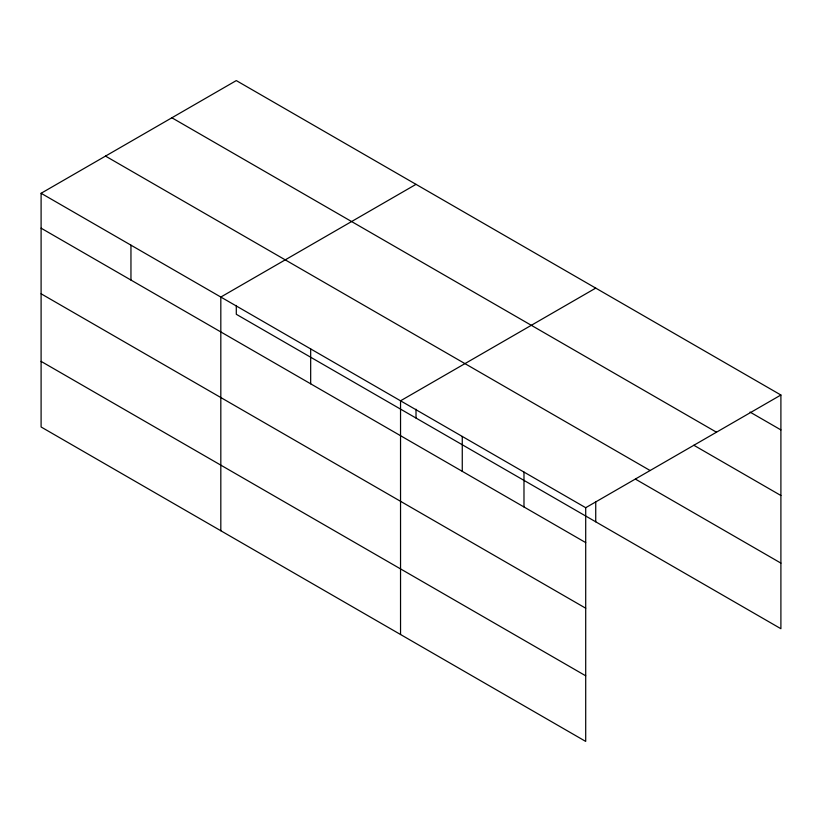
<?xml version="1.0" encoding="UTF-8"?>
<svg xmlns="http://www.w3.org/2000/svg" width="822" height="822" viewBox="0 0 822 822"><rect width="100%" height="100%" fill="white"/><g stroke="black" fill="none" stroke-linecap="round" stroke-linejoin="round"><path stroke-width="1.23" d="M41.1 193.283L585.706 507.708L585.706 741.413L41.1 426.988L41.1 193.283L236.294 80.587L780.9 395.012L780.9 628.717L236.294 314.292L236.294 305.455M416.014 184.354L220.82 297.05L220.82 530.745M595.734 288.111L400.54 400.807L400.54 634.502M585.706 507.708L780.9 395.012M750.044 412.089L780.9 429.906M171.88 117.782L716.486 432.208M693.83 445.247L780.9 495.512M105.514 156.098L650.12 470.523M635.416 479.113L780.9 563.111M41.1 228.177L585.706 542.602M41.1 293.783L585.706 608.208M41.1 361.382L585.706 675.807M595.734 501.626L595.734 521.806M523.984 472.075L523.984 506.969M462.262 436.441L462.262 471.335M416.014 409.222L416.014 418.049M310.675 348.929L310.675 383.823M130.955 245.162L130.955 280.055"/></g></svg>
